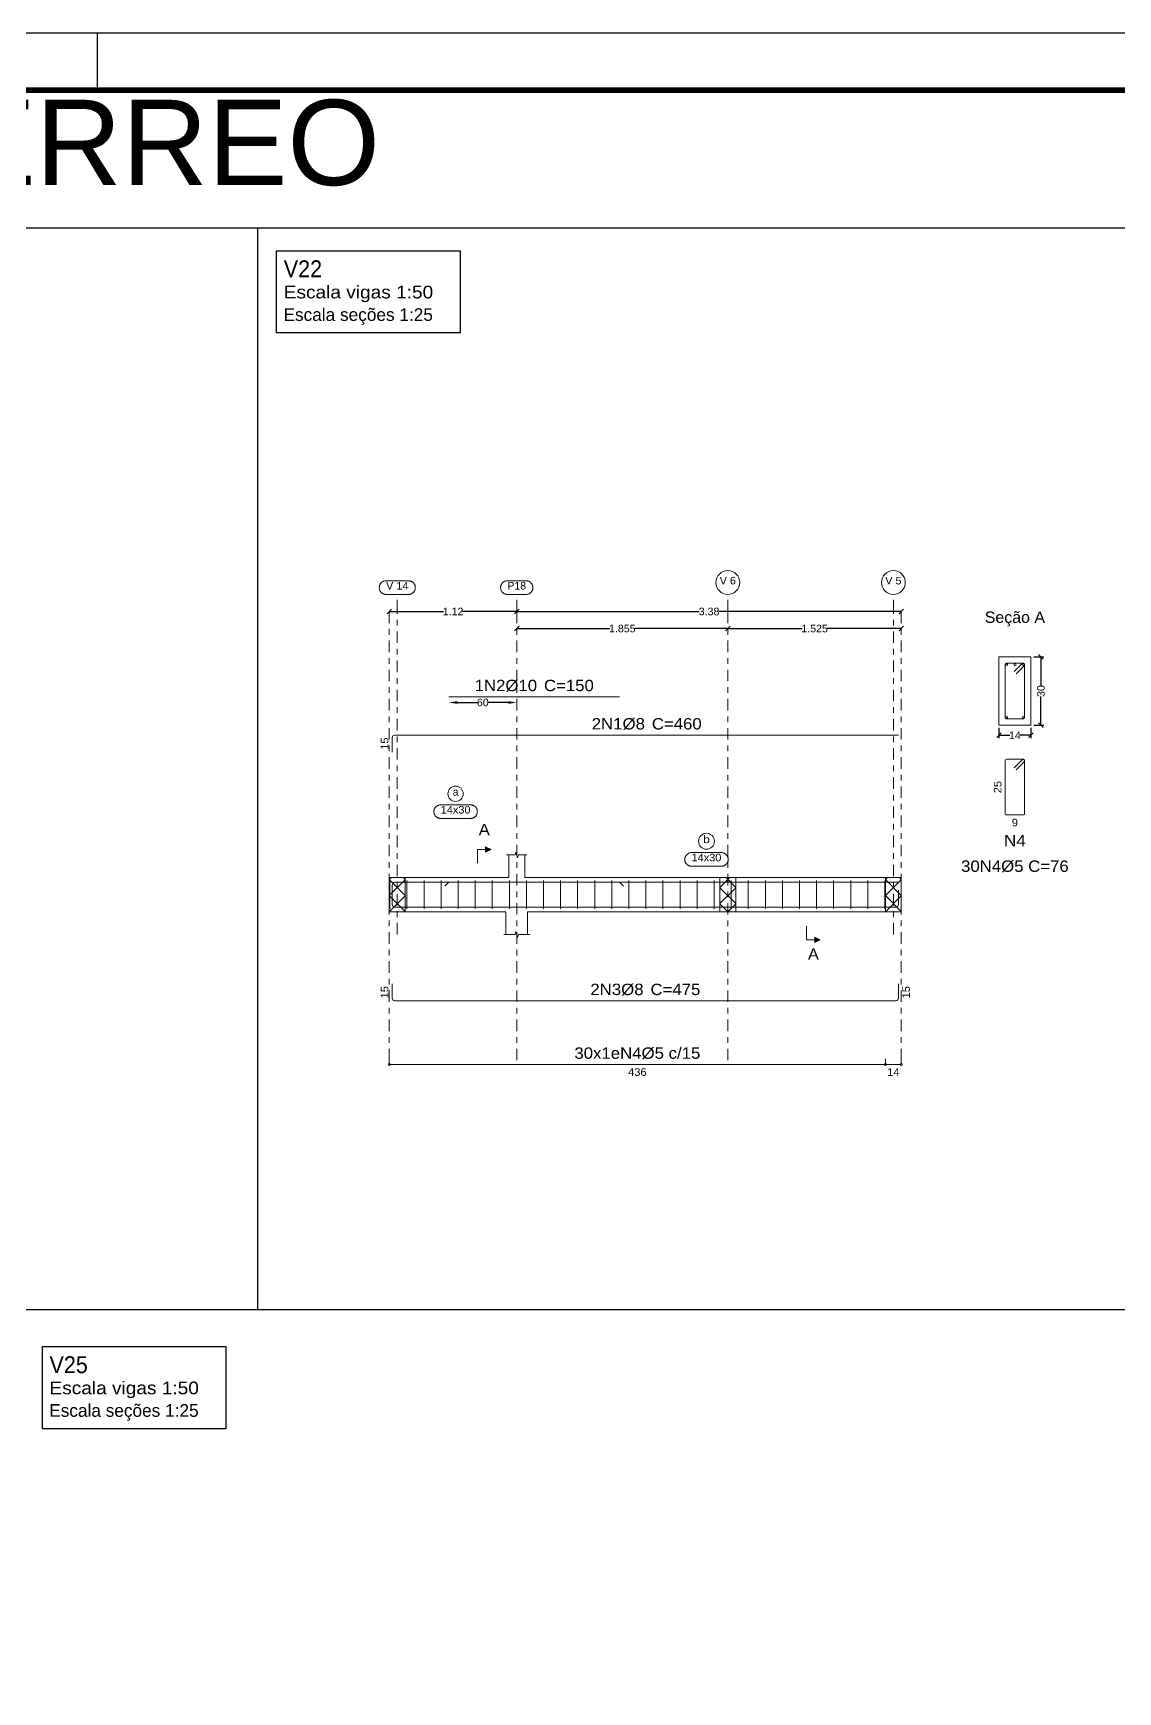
# Model space of a CAD drawing. Header units: centimetres. Extents: x 3194 to 3278, y -951 to -517.
# Drawn here: x 3240.29 to 3259.35, y -608.71 to -579.55 of the extents above; entities that cross this region are included whole.
import ezdxf
from ezdxf.enums import TextEntityAlignment as Align

# ---------------------------------------------------------------- set-up
doc = ezdxf.new("R2010")
doc.units = ezdxf.units.CM
doc.linetypes.add('CYPE_RAYAPUNTO', pattern=[0.4125, 0.2025, -0.105, 0, -0.105])
for name, color, linetype, lineweight in [('ARM_LONGITUDINAL_Ø10', 33, 'Continuous', 9), ('ARM_LONGITUDINAL_Ø8', 32, 'Continuous', 9), ('ARM_TRANSVERSAL_Ø5', 120, 'Continuous', 9), ('ELE_ARM_TRANS_TXT_EST', 7, 'Continuous', 9), ('ELE_CONT_NOS', 7, 'Continuous', 9), ('ELE_CONT_VIG_CONCRETO', 7, 'Continuous', 9), ('ELE_COT_COMPRIMENTO_PROJETADO', 8, 'Continuous', 0), ('ELE_COT_COT_ANCORAGENS', 8, 'Continuous', 0), ('ELE_COT_COT_ARM', 8, 'Continuous', 0), ('ELE_COT_COT_EST', 8, 'Continuous', 0), ('ELE_COT_COT_LIN_APOIOS', 8, 'CYPE_RAYAPUNTO', 0), ('ELE_COT_TEXTOS_ESTRIBOS', 8, 'Continuous', 0), ('ELE_REF_COT_LIN_AUX_COTA', 8, 'CYPE_RAYAPUNTO', 9), ('ELE_REF_LINHAS_MARCAS_PLANTA', 8, 'Continuous', 9), ('ELE_REF_MARCAS_PLANTA', 8, 'Continuous', 9), ('ELE_REF_REF_ESCALA', 3, 'Continuous', 9), ('ELE_REF_REF_NOME', 8, 'Continuous', 9), ('ELE_REF_REF_REFERENCIA', 8, 'Continuous', 9), ('ELE_REF_TEXTO_REF_NOME', 8, 'Continuous', 9), ('ELE_REF_TEXTO_REF_REFERENCIA', 8, 'Continuous', 9), ('POR_ARM_LONG_ARM_TEXTOS', 7, 'Continuous', 9), ('POR_ARM_LONG_TXT_COMP', 7, 'Continuous', 9), ('SEC_CONT_VIG_CONCRETO_CORTE', 7, 'Continuous', 9), ('SEC_COTAS_SEC_DIM_VIGA', 8, 'Continuous', 0), ('SEC_COTAS_TEXTOS_DETALHE_ESTRIBOS', 8, 'Continuous', 0), ('SEC_REF_TXT_NOMES', 2, 'Continuous', 9), ('SEC_REF_TXT_POSICOES_ARM_ESTRIBOS', 7, 'Continuous', 9)]:
    doc.layers.add(name, color=color, linetype=linetype, lineweight=lineweight)
doc.layers.add('ARQ-FOLHA', color=7, linetype='Continuous')
doc.layers.add('COTA CYPE', color=31, linetype='Continuous')
doc.styles.add('CYPETXT', font='arial.ttf', dxfattribs={"height": 0.2})
doc.styles.add('CYPETXT_0.2', font='arial.ttf', dxfattribs={"height": 0.133333})
doc.styles.add('TQS_ARIAL', font='arial.ttf')
doc.dimstyles.new('cype_arrow', dxfattribs={"dimtxt": 0.18, "dimasz": 0.15, "dimexe": 0.05, "dimexo": 0.05, "dimgap": 0, "dimtad": 0, "dimdec": 4, "dimzin": 0, "dimdsep": 46, "dimtxsty": 'CYPETXT_0.2', "dimcen": 0.09, "dimadec": 0, "dimazin": 0, "dimtfac": 1, "dimtdec": 4, "dimtofl": 0, "dimtmove": 2, "dimatfit": 3, "dimfxl": 1, "dimtolj": 1, "dimtzin": 0, "dimarcsym": 0})
doc.dimstyles.new('cype_oblique', dxfattribs={"dimtxt": 0.18, "dimasz": 0.18, "dimexe": 0.05, "dimexo": 0.05, "dimgap": 0, "dimtad": 0, "dimdec": 4, "dimzin": 0, "dimdsep": 46, "dimtxsty": 'CYPETXT_0.2', "dimblk": 'OBLIQUE', "dimtsz": 0.04, "dimcen": 0.09, "dimadec": 0, "dimazin": 0, "dimtfac": 1, "dimtdec": 4, "dimtofl": 0, "dimtmove": 2, "dimatfit": 3, "dimfxl": 1, "dimtolj": 1, "dimtzin": 0, "dimarcsym": 0})

# ---------------------------------------------------------------- blocks, each defined once
blk = doc.blocks.new('*D1195')
at = {"layer": 'Defpoints', "color": 0, "transparency": 16777216}
for p in [(3257.264, -591.716), (3257.824, -591.716), (3257.824, -591.893)]:
    blk.add_point(p, dxfattribs=at)
at = {"layer": 'SEC_COTAS_SEC_DIM_VIGA', "color": 0, "lineweight": -2, "transparency": 16777216}
for p, q in [((3257.224, -591.933), (3257.304, -591.853)), ((3257.264, -591.766), (3257.264, -591.943)), ((3257.264, -591.893), (3257.455, -591.893)), ((3257.824, -591.893), (3257.633, -591.893)), ((3257.784, -591.933), (3257.864, -591.853)), ((3257.824, -591.766), (3257.824, -591.943))]:
    blk.add_line(p, q, dxfattribs=at)
at = {"layer": 'SEC_COTAS_SEC_DIM_VIGA', "color": 0, "transparency": 16777216, "insert": (3257.544, -591.893), "char_height": 0.1333, "attachment_point": 5, "style": 'CYPETXT_0.2'}
blk.add_mtext('\\A1;14', dxfattribs=at)
blk = doc.blocks.new('_OBLIQUE')
at = {"color": 0, "linetype": 'ByBlock'}
blk.add_line((-0.5, -0.5), (0.5, 0.5), dxfattribs=at)
blk = doc.blocks.new('*D1196')
at = {"layer": 'Defpoints', "color": 0, "transparency": 16777216}
for p in [(3257.824, -590.516), (3258.001, -590.516), (3257.824, -591.716)]:
    blk.add_point(p, dxfattribs=at)
at = {"layer": 'SEC_COTAS_SEC_DIM_VIGA', "color": 0, "lineweight": -2, "transparency": 16777216}
for p, q in [((3258.041, -590.556), (3257.961, -590.476)), ((3257.874, -590.516), (3258.051, -590.516)), ((3258.001, -590.516), (3258.001, -591.021)), ((3258.001, -591.716), (3258.001, -591.211)), ((3257.874, -591.716), (3258.051, -591.716)), ((3258.041, -591.756), (3257.961, -591.676))]:
    blk.add_line(p, q, dxfattribs=at)
at = {"layer": 'SEC_COTAS_SEC_DIM_VIGA', "color": 0, "transparency": 16777216, "insert": (3258.001, -591.116), "char_height": 0.1333, "attachment_point": 5, "rotation": 90, "style": 'CYPETXT_0.2'}
blk.add_mtext('\\A1;30', dxfattribs=at)
blk = doc.blocks.new('*D1453')
at = {"layer": 'Defpoints', "color": 0, "transparency": 16777216}
for p in [(3248.788, -590.018), (3248.788, -590.018), (3252.498, -590.018)]:
    blk.add_point(p, dxfattribs=at)
at = {"layer": 'ELE_COT_COMPRIMENTO_PROJETADO', "color": 0, "lineweight": -2, "transparency": 16777216}
for p, q in [((3248.748, -590.058), (3248.828, -589.978)), ((3248.788, -590.018), (3250.423, -590.018)), ((3252.498, -590.018), (3250.862, -590.018)), ((3252.458, -590.058), (3252.538, -589.978))]:
    blk.add_line(p, q, dxfattribs=at)
at = {"layer": 'ELE_COT_COMPRIMENTO_PROJETADO', "color": 0, "transparency": 16777216, "insert": (3250.643, -590.018), "char_height": 0.1333, "attachment_point": 5, "style": 'CYPETXT_0.2'}
blk.add_mtext('\\A1;1.855', dxfattribs=at)
blk = doc.blocks.new('*D1454')
at = {"layer": 'Defpoints', "color": 0, "transparency": 16777216}
for p in [(3252.498, -590.018), (3252.498, -590.018), (3255.548, -590.018)]:
    blk.add_point(p, dxfattribs=at)
at = {"layer": 'ELE_COT_COMPRIMENTO_PROJETADO', "color": 0, "lineweight": -2, "transparency": 16777216}
for p, q in [((3252.458, -590.058), (3252.538, -589.978)), ((3252.498, -590.018), (3253.803, -590.018)), ((3255.548, -590.018), (3254.242, -590.018)), ((3255.508, -590.058), (3255.588, -589.978))]:
    blk.add_line(p, q, dxfattribs=at)
at = {"layer": 'ELE_COT_COMPRIMENTO_PROJETADO', "color": 0, "transparency": 16777216, "insert": (3254.023, -590.018), "char_height": 0.1333, "attachment_point": 5, "style": 'CYPETXT_0.2'}
blk.add_mtext('\\A1;1.525', dxfattribs=at)
blk = doc.blocks.new('*D1455')
at = {"layer": 'Defpoints', "color": 0, "transparency": 16777216}
for p in [(3246.548, -589.718), (3246.548, -589.718), (3248.788, -589.718)]:
    blk.add_point(p, dxfattribs=at)
at = {"layer": 'ELE_COT_COMPRIMENTO_PROJETADO', "color": 0, "lineweight": -2, "transparency": 16777216}
for p, q in [((3246.508, -589.758), (3246.588, -589.678)), ((3246.548, -589.718), (3247.501, -589.718)), ((3248.788, -589.718), (3247.834, -589.718)), ((3248.748, -589.758), (3248.828, -589.678))]:
    blk.add_line(p, q, dxfattribs=at)
at = {"layer": 'ELE_COT_COMPRIMENTO_PROJETADO', "color": 0, "transparency": 16777216, "insert": (3247.668, -589.718), "char_height": 0.1333, "attachment_point": 5, "style": 'CYPETXT_0.2'}
blk.add_mtext('\\A1;1.12', dxfattribs=at)
blk = doc.blocks.new('*D1456')
at = {"layer": 'Defpoints', "color": 0, "transparency": 16777216}
for p in [(3248.788, -589.718), (3248.788, -589.718), (3255.548, -589.718)]:
    blk.add_point(p, dxfattribs=at)
at = {"layer": 'ELE_COT_COMPRIMENTO_PROJETADO', "color": 0, "lineweight": -2, "transparency": 16777216}
for p, q in [((3248.748, -589.758), (3248.828, -589.678)), ((3248.788, -589.718), (3251.994, -589.718)), ((3255.548, -589.718), (3252.341, -589.718)), ((3255.508, -589.758), (3255.588, -589.678))]:
    blk.add_line(p, q, dxfattribs=at)
at = {"layer": 'ELE_COT_COMPRIMENTO_PROJETADO', "color": 0, "transparency": 16777216, "insert": (3252.168, -589.718), "char_height": 0.1333, "attachment_point": 5, "style": 'CYPETXT_0.2'}
blk.add_mtext('\\A1;3.38', dxfattribs=at)
blk = doc.blocks.new('*D1457')
at = {"layer": 'Defpoints', "color": 0, "transparency": 16777216}
for p in [(3247.595, -591.318), (3248.788, -591.318), (3248.788, -591.318)]:
    blk.add_point(p, dxfattribs=at)
at = {"layer": 'ELE_COT_COT_ARM', "color": 0, "lineweight": -2, "transparency": 16777216}
for p, q in [((3247.745, -591.318), (3248.096, -591.318)), ((3248.638, -591.318), (3248.287, -591.318))]:
    blk.add_line(p, q, dxfattribs=at)
at = {"layer": 'ELE_COT_COT_ARM', "color": 0, "transparency": 16777216}
for points in [[(3247.745, -591.293), (3247.745, -591.343), (3247.595, -591.318)], [(3248.638, -591.293), (3248.638, -591.343), (3248.788, -591.318)]]:
    blk.add_solid(points, dxfattribs=at)
at = {"layer": 'ELE_COT_COT_ARM', "color": 0, "transparency": 16777216, "insert": (3248.191, -591.318), "char_height": 0.1333, "attachment_point": 5, "style": 'CYPETXT_0.2'}
blk.add_mtext('\\A1;60', dxfattribs=at)
blk = doc.blocks.new('FOLHA A1')
at = {"layer": 'ARQ-FOLHA'}
for p, q in [((841, 0), (0, 0)), ((471, -10), (471, 0))]:
    blk.add_line(p, q, dxfattribs=at)
at = {"layer": 'ARQ-FOLHA', "const_width": 1}
blk.add_lwpolyline([(25, -10), (25, -584), (831, -584), (831, -10), (25, -10)], dxfattribs=at)

msp = doc.modelspace()

# ---------------------------------------------------------------- hatches: boundary and pattern name
at = {"layer": 'ELE_REF_LINHAS_MARCAS_PLANTA'}
for points in [[(3248.24015, -593.94962), (3248.24015, -593.85362), (3248.33615, -593.90162)], [(3254.02664, -595.44362), (3254.02664, -595.53962), (3254.12264, -595.49162)]]:
    msp.add_hatch(color=256, dxfattribs=at).paths.add_polyline_path(points)

# ---------------------------------------------------------------- linework, layer by layer
for p, q in [((3196.8194, -582.97451), (3259.9194, -582.97451)), ((3244.23103, -582.97451), (3244.23103, -601.99451)), ((3259.9194, -601.99451), (3196.8194, -601.99451))]:
    msp.add_line(p, q)
at = {"layer": 'ARM_LONGITUDINAL_Ø10'}
for p, q in [((3247.59466, -594.47862), (3247.52394, -594.54933)), ((3250.59466, -594.47862), (3250.66537, -594.54933))]:
    msp.add_line(p, q, dxfattribs=at)
for points in [[(3247.59466, -591.21809), (3250.59466, -591.21809)], [(3247.59466, -594.47862), (3250.59466, -594.47862)]]:
    msp.add_lwpolyline(points, dxfattribs=at)
msp.add_circle((3257.54414, -590.65609), 0.02, dxfattribs=at)
at = {"layer": 'ARM_LONGITUDINAL_Ø8'}
for points in [[(3255.49764, -591.89192), (3246.64564, -591.89192), (3246.62728, -591.89557), (3246.6117, -591.90598), (3246.6013, -591.92155), (3246.59764, -591.93992), (3246.59764, -592.19192)], [(3255.49764, -594.47862), (3246.64564, -594.47862), (3246.62728, -594.48228), (3246.6117, -594.49268), (3246.6013, -594.50825), (3246.59764, -594.52662), (3246.59764, -594.77862)], [(3255.49764, -594.61462), (3255.49764, -594.86662), (3255.49399, -594.88499), (3255.48359, -594.90056), (3255.46801, -594.91097), (3255.44964, -594.91462), (3246.64564, -594.91462), (3246.62728, -594.91097), (3246.6117, -594.90056), (3246.6013, -594.88499), (3246.59764, -594.86662), (3246.59764, -594.61462)], [(3255.49764, -596.26162), (3255.49764, -596.51362), (3255.49399, -596.53199), (3255.48359, -596.54756), (3255.46801, -596.55797), (3255.44964, -596.56162), (3246.64564, -596.56162), (3246.62728, -596.55797), (3246.6117, -596.54756), (3246.6013, -596.53199), (3246.59764, -596.51362), (3246.59764, -596.26162)]]:
    msp.add_lwpolyline(points, dxfattribs=at)
for centre in [(3257.40014, -590.65209), (3257.68814, -590.65209), (3257.40014, -591.58009), (3257.68814, -591.58009)]:
    msp.add_circle(centre, 0.016, dxfattribs=at)
at = {"layer": 'ARM_TRANSVERSAL_Ø5'}
for p, q in [((3246.55764, -594.44662), (3246.55764, -594.94662)), ((3246.85764, -594.44662), (3246.85764, -594.94662)), ((3247.15764, -594.44662), (3247.15764, -594.94662)), ((3247.45764, -594.44662), (3247.45764, -594.94662)), ((3247.75764, -594.44662), (3247.75764, -594.94662)), ((3248.05764, -594.44662), (3248.05764, -594.94662)), ((3248.35764, -594.44662), (3248.35764, -594.94662)), ((3248.65764, -594.44662), (3248.65764, -594.94662)), ((3248.95764, -594.44662), (3248.95764, -594.94662)), ((3249.25764, -594.44662), (3249.25764, -594.94662)), ((3249.55764, -594.44662), (3249.55764, -594.94662)), ((3249.85764, -594.44662), (3249.85764, -594.94662)), ((3250.15764, -594.44662), (3250.15764, -594.94662)), ((3250.45764, -594.44662), (3250.45764, -594.94662)), ((3250.75764, -594.44662), (3250.75764, -594.94662)), ((3251.05764, -594.44662), (3251.05764, -594.94662)), ((3251.35764, -594.44662), (3251.35764, -594.94662)), ((3251.65764, -594.44662), (3251.65764, -594.94662)), ((3251.95764, -594.44662), (3251.95764, -594.94662)), ((3252.25764, -594.44662), (3252.25764, -594.94662)), ((3252.55764, -594.44662), (3252.55764, -594.94662)), ((3252.85764, -594.44662), (3252.85764, -594.94662)), ((3253.15764, -594.44662), (3253.15764, -594.94662)), ((3253.45764, -594.44662), (3253.45764, -594.94662)), ((3253.75764, -594.44662), (3253.75764, -594.94662)), ((3254.05764, -594.44662), (3254.05764, -594.94662)), ((3254.35764, -594.44662), (3254.35764, -594.94662)), ((3254.65764, -594.44662), (3254.65764, -594.94662)), ((3254.95764, -594.44662), (3254.95764, -594.94662)), ((3255.25764, -594.44662), (3255.25764, -594.94662))]:
    msp.add_line(p, q, dxfattribs=at)
for points in [[(3257.56511, -590.8119), (3257.70653, -590.67048), (3257.70976, -590.66654), (3257.71217, -590.66204), (3257.71365, -590.65716), (3257.71414, -590.65209), (3257.71365, -590.64702), (3257.71217, -590.64214), (3257.70976, -590.63765), (3257.70653, -590.63371), (3257.70259, -590.63047), (3257.69809, -590.62807), (3257.69322, -590.62659), (3257.68814, -590.62609), (3257.40014, -590.62609), (3257.3902, -590.62807), (3257.38176, -590.63371), (3257.37612, -590.64214), (3257.37414, -590.65209), (3257.37414, -591.58009), (3257.37612, -591.59004), (3257.38176, -591.59848), (3257.3902, -591.60411), (3257.40014, -591.60609), (3257.68814, -591.60609), (3257.69809, -591.60411), (3257.70653, -591.59848), (3257.71217, -591.59004), (3257.71414, -591.58009), (3257.71414, -590.65209), (3257.71365, -590.64702), (3257.71217, -590.64214), (3257.70976, -590.63765), (3257.70653, -590.63371), (3257.70259, -590.63047), (3257.69809, -590.62807), (3257.69322, -590.62659), (3257.68814, -590.62609), (3257.68307, -590.62659), (3257.6782, -590.62807), (3257.6737, -590.63047), (3257.66976, -590.63371), (3257.52834, -590.77513)], [(3257.56511, -592.50123), (3257.70653, -592.35981), (3257.70976, -592.35587), (3257.71217, -592.35138), (3257.71365, -592.3465), (3257.71414, -592.34143), (3257.71365, -592.33635), (3257.71217, -592.33148), (3257.70976, -592.32698), (3257.70653, -592.32304), (3257.70259, -592.31981), (3257.69809, -592.31741), (3257.69322, -592.31593), (3257.68814, -592.31543), (3257.40014, -592.31543), (3257.3902, -592.31741), (3257.38176, -592.32304), (3257.37612, -592.33148), (3257.37414, -592.34143), (3257.37414, -593.26943), (3257.37612, -593.27938), (3257.38176, -593.28781), (3257.3902, -593.29345), (3257.40014, -593.29543), (3257.68814, -593.29543), (3257.69809, -593.29345), (3257.70653, -593.28781), (3257.71217, -593.27938), (3257.71414, -593.26943), (3257.71414, -592.34143), (3257.71365, -592.33635), (3257.71217, -592.33148), (3257.70976, -592.32698), (3257.70653, -592.32304), (3257.70259, -592.31981), (3257.69809, -592.31741), (3257.69322, -592.31593), (3257.68814, -592.31543), (3257.68307, -592.31593), (3257.6782, -592.31741), (3257.6737, -592.31981), (3257.66976, -592.32304), (3257.52834, -592.46446)]]:
    msp.add_lwpolyline(points, dxfattribs=at)
at = {"layer": 'COTA CYPE'}
for points in [[(3244.56682, -583.37511), (3247.79322, -583.37511), (3247.79322, -584.81858), (3244.56682, -584.81858)], [(3240.44842, -602.64132), (3243.67482, -602.64132), (3243.67482, -604.08479), (3240.44842, -604.08479)]]:
    msp.add_lwpolyline(points, close=True, dxfattribs=at)
at = {"layer": 'ELE_CONT_NOS'}
for p, q in [((3248.64764, -594.39662), (3248.64764, -593.99662)), ((3248.92764, -594.39662), (3248.92764, -593.99662)), ((3246.54764, -594.39662), (3246.54764, -594.99662)), ((3248.59764, -594.39662), (3248.64764, -594.39662)), ((3248.97764, -594.39662), (3248.92764, -594.39662)), ((3255.54764, -594.39662), (3255.54764, -594.99662)), ((3248.59764, -594.99662), (3248.59764, -595.39662)), ((3248.97764, -594.99662), (3248.97764, -595.39662))]:
    msp.add_line(p, q, dxfattribs=at)
at = {"layer": 'ELE_CONT_NOS', "lineweight": 0}
for p, q in [((3246.54764, -594.43094), (3246.58196, -594.39662)), ((3246.82764, -594.71094), (3246.54764, -594.43094)), ((3246.54764, -594.71378), (3246.82764, -594.43378)), ((3246.82764, -594.4281), (3246.79617, -594.39662)), ((3252.35764, -594.57094), (3252.53196, -594.39662)), ((3252.35764, -594.85378), (3252.63764, -594.57378)), ((3252.63764, -594.85378), (3252.35764, -594.57378)), ((3252.63764, -594.57094), (3252.46333, -594.39662)), ((3255.26764, -594.43094), (3255.30196, -594.39662)), ((3255.54764, -594.71094), (3255.26764, -594.43094)), ((3255.26764, -594.71378), (3255.54764, -594.43378)), ((3255.54764, -594.4281), (3255.51617, -594.39662)), ((3246.82764, -594.99378), (3246.54764, -594.71378)), ((3246.54764, -594.99662), (3246.82764, -594.71662)), ((3252.49764, -594.99662), (3252.35764, -594.85662)), ((3252.49764, -594.99662), (3252.63764, -594.85662)), ((3255.54764, -594.99378), (3255.26764, -594.71378)), ((3255.26764, -594.99662), (3255.54764, -594.71662))]:
    msp.add_line(p, q, dxfattribs=at)
at = {"layer": 'ELE_CONT_NOS'}
for points in [[(3248.60764, -593.99662), (3248.75764, -593.99662), (3248.77264, -593.94662), (3248.80264, -594.04662), (3248.81764, -593.99662), (3248.96764, -593.99662)], [(3246.54764, -594.39662), (3246.82764, -594.39662)], [(3255.26764, -594.39662), (3255.54764, -594.39662)], [(3246.54764, -594.99662), (3246.82764, -594.99662)], [(3255.26764, -594.99662), (3255.54764, -594.99662)], [(3248.55764, -595.39662), (3248.75764, -595.39662), (3248.77264, -595.34662), (3248.80264, -595.44662), (3248.81764, -595.39662), (3249.01764, -595.39662)]]:
    msp.add_lwpolyline(points, dxfattribs=at)
at = {"layer": 'ELE_CONT_NOS', "lineweight": 0}
for points in [[(3246.54764, -594.39662), (3246.54764, -594.99662), (3246.82764, -594.99662), (3246.82764, -594.39662), (3246.54764, -594.39662)], [(3252.35764, -594.39662), (3252.35764, -594.99662), (3252.63764, -594.99662), (3252.63764, -594.39662), (3252.35764, -594.39662)], [(3255.26764, -594.39662), (3255.26764, -594.99662), (3255.54764, -594.99662), (3255.54764, -594.39662), (3255.26764, -594.39662)]]:
    msp.add_lwpolyline(points, close=True, dxfattribs=at)
at = {"layer": 'ELE_CONT_VIG_CONCRETO'}
for p, q in [((3246.82764, -594.39662), (3248.59764, -594.39662)), ((3248.97764, -594.39662), (3252.49764, -594.39662)), ((3252.49764, -594.39662), (3255.26764, -594.39662)), ((3246.82764, -594.99662), (3248.59764, -594.99662)), ((3248.97764, -594.99662), (3252.49764, -594.99662)), ((3252.49764, -594.99662), (3255.26764, -594.99662))]:
    msp.add_line(p, q, dxfattribs=at)
at = {"layer": 'ELE_COT_COT_EST'}
for p, q in [((3246.54764, -597.68162), (3246.54764, -597.58162)), ((3255.26764, -597.68162), (3255.26764, -597.58162))]:
    msp.add_line(p, q, dxfattribs=at)
for points in [[(3246.54764, -597.68162), (3255.26764, -597.68162), (3255.26764, -597.58162)], [(3255.26764, -597.68162), (3255.54764, -597.68162), (3255.54764, -597.58162)]]:
    msp.add_lwpolyline(points, dxfattribs=at)
for centre in [(3246.54764, -597.68162), (3255.26764, -597.68162), (3255.26764, -597.68162), (3255.54764, -597.68162)]:
    msp.add_circle(centre, 0.02, dxfattribs=at)
at = {"layer": 'ELE_COT_COT_LIN_APOIOS'}
for p, q in [((3246.54764, -589.71809), (3246.54764, -597.68162)), ((3248.78764, -589.71809), (3248.78764, -597.68162)), ((3248.78764, -589.71809), (3248.78764, -597.68162)), ((3252.49764, -589.71809), (3252.49764, -597.68162)), ((3255.54764, -589.71809), (3255.54764, -597.68162)), ((3255.54764, -589.71809), (3255.54764, -597.68162))]:
    msp.add_line(p, q, dxfattribs=at)
at = {"layer": 'ELE_REF_COT_LIN_AUX_COTA'}
for p, q in [((3246.68764, -589.71809), (3246.68764, -589.41809)), ((3248.78764, -589.71809), (3248.78764, -589.41809)), ((3252.49764, -589.71809), (3252.49764, -589.41809)), ((3255.40764, -589.71809), (3255.40764, -589.41809)), ((3246.68764, -595.39662), (3246.68764, -589.71809)), ((3255.40764, -595.39662), (3255.40764, -589.71809))]:
    msp.add_line(p, q, dxfattribs=at)
at = {"layer": 'ELE_REF_LINHAS_MARCAS_PLANTA'}
for p, q in [((3248.09615, -593.90162), (3248.09615, -594.14162)), ((3248.09615, -593.90162), (3248.24015, -593.90162)), ((3253.88264, -595.49162), (3253.88264, -595.25162)), ((3253.88264, -595.49162), (3254.02664, -595.49162))]:
    msp.add_line(p, q, dxfattribs=at)
for points in [[(3248.24015, -593.94962), (3248.24015, -593.85362), (3248.33615, -593.90162)], [(3254.02664, -595.44362), (3254.02664, -595.53962), (3254.12264, -595.49162)]]:
    msp.add_lwpolyline(points, close=True, dxfattribs=at)
at = {"layer": 'ELE_REF_REF_NOME'}
for points in [[(3247.97464, -593.11662), (3247.98266, -593.11689), (3247.99064, -593.11769), (3247.99855, -593.11903), (3248.00635, -593.12089), (3248.01401, -593.12326), (3248.02149, -593.12615), (3248.02877, -593.12952), (3248.0358, -593.13338), (3248.04256, -593.13769), (3248.04901, -593.14245), (3248.05514, -593.14763), (3248.0609, -593.1532), (3248.06628, -593.15915), (3248.07125, -593.16544), (3248.07579, -593.17205), (3248.07988, -593.17895), (3248.0835, -593.18611), (3248.08663, -593.19349), (3248.08926, -593.20107), (3248.09138, -593.2088), (3248.09297, -593.21666), (3248.09404, -593.22461), (3248.09458, -593.23261), (3248.09458, -593.24063), (3248.09404, -593.24863), (3248.09297, -593.25658), (3248.09138, -593.26444), (3248.08926, -593.27218), (3248.08663, -593.27975), (3248.0835, -593.28714), (3248.07988, -593.29429), (3248.07579, -593.30119), (3248.07125, -593.3078), (3248.06628, -593.3141), (3248.0609, -593.32005), (3248.05514, -593.32562), (3248.04901, -593.3308), (3248.04256, -593.33556), (3248.0358, -593.33987), (3248.02877, -593.34373), (3248.02149, -593.3471), (3248.01401, -593.34998), (3248.00635, -593.35236), (3247.99855, -593.35422), (3247.99064, -593.35555), (3247.98266, -593.35636), (3247.97464, -593.35662), (3247.45064, -593.35662), (3247.44263, -593.35636), (3247.43465, -593.35555), (3247.42674, -593.35422), (3247.41894, -593.35236), (3247.41128, -593.34998), (3247.4038, -593.3471), (3247.39652, -593.34373), (3247.38949, -593.33987), (3247.38273, -593.33556), (3247.37627, -593.3308), (3247.37015, -593.32562), (3247.36439, -593.32005), (3247.35901, -593.3141), (3247.35404, -593.3078), (3247.3495, -593.30119), (3247.34541, -593.29429), (3247.34179, -593.28714), (3247.33866, -593.27975), (3247.33603, -593.27218), (3247.33391, -593.26444), (3247.33232, -593.25658), (3247.33125, -593.24863), (3247.33071, -593.24063), (3247.33071, -593.23261), (3247.33125, -593.22461), (3247.33232, -593.21666), (3247.33391, -593.2088), (3247.33603, -593.20107), (3247.33866, -593.19349), (3247.34179, -593.18611), (3247.34541, -593.17895), (3247.3495, -593.17205), (3247.35404, -593.16544), (3247.35901, -593.15915), (3247.36439, -593.1532), (3247.37015, -593.14763), (3247.37627, -593.14245), (3247.38273, -593.13769), (3247.38949, -593.13338), (3247.39652, -593.12952), (3247.4038, -593.12615), (3247.41128, -593.12326), (3247.41894, -593.12089), (3247.42674, -593.11903), (3247.43465, -593.11769), (3247.44263, -593.11689), (3247.45064, -593.11662), (3247.97464, -593.11662)], [(3252.38464, -593.95662), (3252.39266, -593.95689), (3252.40064, -593.95769), (3252.40855, -593.95903), (3252.41635, -593.96089), (3252.42401, -593.96326), (3252.43149, -593.96615), (3252.43877, -593.96952), (3252.4458, -593.97338), (3252.45256, -593.97769), (3252.45901, -593.98245), (3252.46514, -593.98763), (3252.4709, -593.9932), (3252.47628, -593.99915), (3252.48125, -594.00544), (3252.48579, -594.01205), (3252.48988, -594.01895), (3252.4935, -594.02611), (3252.49663, -594.03349), (3252.49926, -594.04107), (3252.50138, -594.0488), (3252.50297, -594.05666), (3252.50404, -594.06461), (3252.50458, -594.07261), (3252.50458, -594.08063), (3252.50404, -594.08863), (3252.50297, -594.09658), (3252.50138, -594.10444), (3252.49926, -594.11218), (3252.49663, -594.11975), (3252.4935, -594.12714), (3252.48988, -594.13429), (3252.48579, -594.14119), (3252.48125, -594.1478), (3252.47628, -594.1541), (3252.4709, -594.16005), (3252.46514, -594.16562), (3252.45901, -594.1708), (3252.45256, -594.17556), (3252.4458, -594.17987), (3252.43877, -594.18373), (3252.43149, -594.1871), (3252.42401, -594.18998), (3252.41635, -594.19236), (3252.40855, -594.19422), (3252.40064, -594.19555), (3252.39266, -594.19636), (3252.38464, -594.19662), (3251.86064, -594.19662), (3251.85263, -594.19636), (3251.84465, -594.19555), (3251.83674, -594.19422), (3251.82894, -594.19236), (3251.82128, -594.18998), (3251.8138, -594.1871), (3251.80652, -594.18373), (3251.79949, -594.17987), (3251.79273, -594.17556), (3251.78627, -594.1708), (3251.78015, -594.16562), (3251.77439, -594.16005), (3251.76901, -594.1541), (3251.76404, -594.1478), (3251.7595, -594.14119), (3251.75541, -594.13429), (3251.75179, -594.12714), (3251.74866, -594.11975), (3251.74603, -594.11218), (3251.74391, -594.10444), (3251.74232, -594.09658), (3251.74125, -594.08863), (3251.74071, -594.08063), (3251.74071, -594.07261), (3251.74125, -594.06461), (3251.74232, -594.05666), (3251.74391, -594.0488), (3251.74603, -594.04107), (3251.74866, -594.03349), (3251.75179, -594.02611), (3251.75541, -594.01895), (3251.7595, -594.01205), (3251.76404, -594.00544), (3251.76901, -593.99915), (3251.77439, -593.9932), (3251.78015, -593.98763), (3251.78627, -593.98245), (3251.79273, -593.97769), (3251.79949, -593.97338), (3251.80652, -593.96952), (3251.8138, -593.96615), (3251.82128, -593.96326), (3251.82894, -593.96089), (3251.83674, -593.95903), (3251.84465, -593.95769), (3251.85263, -593.95689), (3251.86064, -593.95662), (3252.38464, -593.95662)]]:
    msp.add_lwpolyline(points, close=True, dxfattribs=at)
for centre, radius in [((3247.71264, -592.92192), 0.13471), ((3252.12264, -593.75729), 0.13933)]:
    msp.add_circle(centre, radius, dxfattribs=at)
at = {"layer": 'ELE_REF_REF_REFERENCIA'}
for points in [[(3246.88464, -589.17809), (3246.89266, -589.17836), (3246.90064, -589.17916), (3246.90855, -589.1805), (3246.91635, -589.18236), (3246.92401, -589.18473), (3246.93149, -589.18761), (3246.93877, -589.19099), (3246.9458, -589.19484), (3246.95256, -589.19916), (3246.95901, -589.20392), (3246.96514, -589.20909), (3246.9709, -589.21467), (3246.97628, -589.22062), (3246.98125, -589.22691), (3246.98579, -589.23352), (3246.98988, -589.24042), (3246.9935, -589.24758), (3246.99663, -589.25496), (3246.99926, -589.26254), (3247.00138, -589.27027), (3247.00297, -589.27813), (3247.00404, -589.28608), (3247.00458, -589.29408), (3247.00458, -589.3021), (3247.00404, -589.3101), (3247.00297, -589.31805), (3247.00138, -589.32591), (3246.99926, -589.33365), (3246.99663, -589.34122), (3246.9935, -589.3486), (3246.98988, -589.35576), (3246.98579, -589.36266), (3246.98125, -589.36927), (3246.97628, -589.37557), (3246.9709, -589.38152), (3246.96514, -589.38709), (3246.95901, -589.39227), (3246.95256, -589.39703), (3246.9458, -589.40134), (3246.93877, -589.40519), (3246.93149, -589.40857), (3246.92401, -589.41145), (3246.91635, -589.41383), (3246.90855, -589.41569), (3246.90064, -589.41702), (3246.89266, -589.41782), (3246.88464, -589.41809), (3246.49064, -589.41809), (3246.48263, -589.41782), (3246.47465, -589.41702), (3246.46674, -589.41569), (3246.45894, -589.41383), (3246.45128, -589.41145), (3246.4438, -589.40857), (3246.43652, -589.40519), (3246.42949, -589.40134), (3246.42273, -589.39703), (3246.41627, -589.39227), (3246.41015, -589.38709), (3246.40439, -589.38152), (3246.39901, -589.37557), (3246.39404, -589.36927), (3246.3895, -589.36266), (3246.38541, -589.35576), (3246.38179, -589.3486), (3246.37866, -589.34122), (3246.37603, -589.33365), (3246.37391, -589.32591), (3246.37232, -589.31805), (3246.37125, -589.3101), (3246.37071, -589.3021), (3246.37071, -589.29408), (3246.37125, -589.28608), (3246.37232, -589.27813), (3246.37391, -589.27027), (3246.37603, -589.26254), (3246.37866, -589.25496), (3246.38179, -589.24758), (3246.38541, -589.24042), (3246.3895, -589.23352), (3246.39404, -589.22691), (3246.39901, -589.22062), (3246.40439, -589.21467), (3246.41015, -589.20909), (3246.41627, -589.20392), (3246.42273, -589.19916), (3246.42949, -589.19484), (3246.43652, -589.19099), (3246.4438, -589.18761), (3246.45128, -589.18473), (3246.45894, -589.18236), (3246.46674, -589.1805), (3246.47465, -589.17916), (3246.48263, -589.17836), (3246.49064, -589.17809), (3246.88464, -589.17809)], [(3248.95164, -589.17809), (3248.95966, -589.17836), (3248.96764, -589.17916), (3248.97555, -589.1805), (3248.98335, -589.18236), (3248.99101, -589.18473), (3248.99849, -589.18761), (3249.00577, -589.19099), (3249.0128, -589.19484), (3249.01956, -589.19916), (3249.02601, -589.20392), (3249.03214, -589.20909), (3249.0379, -589.21467), (3249.04328, -589.22062), (3249.04825, -589.22691), (3249.05279, -589.23352), (3249.05688, -589.24042), (3249.0605, -589.24758), (3249.06363, -589.25496), (3249.06626, -589.26254), (3249.06838, -589.27027), (3249.06997, -589.27813), (3249.07104, -589.28608), (3249.07158, -589.29408), (3249.07158, -589.3021), (3249.07104, -589.3101), (3249.06997, -589.31805), (3249.06838, -589.32591), (3249.06626, -589.33365), (3249.06363, -589.34122), (3249.0605, -589.3486), (3249.05688, -589.35576), (3249.05279, -589.36266), (3249.04825, -589.36927), (3249.04328, -589.37557), (3249.0379, -589.38152), (3249.03214, -589.38709), (3249.02601, -589.39227), (3249.01956, -589.39703), (3249.0128, -589.40134), (3249.00577, -589.40519), (3248.99849, -589.40857), (3248.99101, -589.41145), (3248.98335, -589.41383), (3248.97555, -589.41569), (3248.96764, -589.41702), (3248.95966, -589.41782), (3248.95164, -589.41809), (3248.62364, -589.41809), (3248.61563, -589.41782), (3248.60765, -589.41702), (3248.59974, -589.41569), (3248.59194, -589.41383), (3248.58428, -589.41145), (3248.5768, -589.40857), (3248.56952, -589.40519), (3248.56249, -589.40134), (3248.55573, -589.39703), (3248.54927, -589.39227), (3248.54315, -589.38709), (3248.53739, -589.38152), (3248.53201, -589.37557), (3248.52704, -589.36927), (3248.5225, -589.36266), (3248.51841, -589.35576), (3248.51479, -589.3486), (3248.51166, -589.34122), (3248.50903, -589.33365), (3248.50691, -589.32591), (3248.50532, -589.31805), (3248.50425, -589.3101), (3248.50371, -589.3021), (3248.50371, -589.29408), (3248.50425, -589.28608), (3248.50532, -589.27813), (3248.50691, -589.27027), (3248.50903, -589.26254), (3248.51166, -589.25496), (3248.51479, -589.24758), (3248.51841, -589.24042), (3248.5225, -589.23352), (3248.52704, -589.22691), (3248.53201, -589.22062), (3248.53739, -589.21467), (3248.54315, -589.20909), (3248.54927, -589.20392), (3248.55573, -589.19916), (3248.56249, -589.19484), (3248.56952, -589.19099), (3248.5768, -589.18761), (3248.58428, -589.18473), (3248.59194, -589.18236), (3248.59974, -589.1805), (3248.60765, -589.17916), (3248.61563, -589.17836), (3248.62364, -589.17809), (3248.95164, -589.17809)]]:
    msp.add_lwpolyline(points, close=True, dxfattribs=at)
for centre in [(3252.49764, -589.2087), (3255.40764, -589.2087)]:
    msp.add_circle(centre, 0.2094, dxfattribs=at)
at = {"layer": 'SEC_CONT_VIG_CONCRETO_CORTE'}
msp.add_lwpolyline([(3257.82414, -590.51609), (3257.26414, -590.51609), (3257.26414, -591.71609), (3257.82414, -591.71609), (3257.82414, -590.51609)], close=True, dxfattribs=at)

# ---------------------------------------------------------------- block references
at = {"layer": 'ARQ-FOLHA', "xscale": 0.1, "yscale": 0.1, "zscale": 0.1}
msp.add_blockref('FOLHA A1', (3194.3194, -579.55058), dxfattribs=at)

# ---------------------------------------------------------------- texts
at = {"insert": (3212.85571, -580.72149), "char_height": 1.5, "attachment_point": 1, "style": 'TQS_ARIAL'}
msp.add_mtext_dynamic_manual_height_columns('DETALHAMENTO VIGAS TÉRREO', width=72.2611045, gutter_width=12.5, heights=[0], dxfattribs=at)
at = {"layer": 'COTA CYPE', "style": 'CYPETXT', "width": 0.911221}
for s, p, p2 in [('V22', (3244.69222, -583.84188), (3245.36583, -583.84188)), ('V25', (3240.57383, -603.10809), (3241.24744, -603.10809))]:
    msp.add_text(s, height=0.297399, dxfattribs=at).set_placement(p, p2, align=Align.FIT)
at = {"layer": 'ELE_ARM_TRANS_TXT_EST', "style": 'CYPETXT', "width": 1.055863}
msp.add_text('30x1eN4%%c5 c/15', height=0.2, dxfattribs=at).set_placement((3249.80064, -597.58162), (3252.01464, -597.58162), align=Align.FIT)
at = {"layer": 'ELE_COT_COT_ANCORAGENS', "style": 'CYPETXT', "width": 1.042546}
for p, p2 in [((3246.53098, -592.14992), (3246.53098, -591.93392)), ((3246.53098, -596.51962), (3246.53098, -596.30362)), ((3255.69764, -596.51962), (3255.69764, -596.30362))]:
    msp.add_text('15', height=0.133333, rotation=90, dxfattribs=at).set_placement(p, p2, align=Align.FIT)
at = {"layer": 'ELE_COT_TEXTOS_ESTRIBOS', "style": 'CYPETXT', "width": 1.042546}
for s, p, p2 in [('436', (3250.74564, -597.88162), (3251.06964, -597.88162)), ('14', (3255.29964, -597.88162), (3255.51564, -597.88162))]:
    msp.add_text(s, height=0.133333, dxfattribs=at).set_placement(p, p2, align=Align.FIT)
at = {"layer": 'ELE_REF_MARCAS_PLANTA', "style": 'CYPETXT', "width": 1.044083}
for p, p2 in [((3248.11865, -593.65162), (3248.31365, -593.65162)), ((3253.90514, -595.84162), (3254.10014, -595.84162))]:
    msp.add_text('A', height=0.2, dxfattribs=at).set_placement(p, p2, align=Align.FIT)
at = {"layer": 'ELE_REF_REF_ESCALA', "style": 'CYPETXT'}
for s, width, p, p2 in [('Escala vigas 1:50', 1.075389, (3244.69222, -584.21363), (3247.31863, -584.21363)), ('Escala seções 1:25', 0.971968, (3244.68735, -584.60974), (3247.31376, -584.60974)), ('Escala vigas 1:50', 1.075389, (3240.57383, -603.47984), (3243.20024, -603.47984)), ('Escala seções 1:25', 0.971968, (3240.56896, -603.87595), (3243.19536, -603.87595))]:
    msp.add_text(s, height=0.2230494, dxfattribs=dict(at, width=width)).set_placement(p, p2, align=Align.FIT)
at = {"layer": 'ELE_REF_TEXTO_REF_NOME', "style": 'CYPETXT'}
for s, height, width, p, p2 in [('a', 0.13333, 0.984627, (3247.66164, -592.95525), (3247.76364, -592.95525)), ('14x30', 0.133333, 1.032505, (3247.45064, -593.26996), (3247.97464, -593.26996)), ('b', 0.13333, 1.139078, (3252.06364, -593.79063), (3252.18164, -593.79063)), ('14x30', 0.133333, 1.032505, (3251.86064, -594.10996), (3252.38464, -594.10996))]:
    msp.add_text(s, height=height, dxfattribs=dict(at, width=width)).set_placement(p, p2, align=Align.FIT)
at = {"layer": 'ELE_REF_TEXTO_REF_REFERENCIA', "style": 'CYPETXT'}
for s, width, p, p2 in [('V 14', 1.028253, (3246.49064, -589.33143), (3246.88464, -589.33143)), ('P18', 0.989671, (3248.62364, -589.33143), (3248.95164, -589.33143)), ('V 6', 1.022957, (3252.35464, -589.24203), (3252.64064, -589.24203)), ('V 5', 1.022957, (3255.26464, -589.24203), (3255.55064, -589.24203))]:
    msp.add_text(s, height=0.133333, dxfattribs=dict(at, width=width)).set_placement(p, p2, align=Align.FIT)
at = {"layer": 'POR_ARM_LONG_ARM_TEXTOS', "style": 'CYPETXT'}
for s, width, p, p2 in [('1N2%%c10', 1.055105, (3248.04716, -591.11809), (3249.14516, -591.11809)), ('2N1%%c8', 1.057309, (3250.10514, -591.79192), (3251.04114, -591.79192)), ('2N3%%c8', 1.057309, (3250.08114, -596.46162), (3251.01714, -596.46162))]:
    msp.add_text(s, height=0.2, dxfattribs=dict(at, width=width)).set_placement(p, p2, align=Align.FIT)
at = {"layer": 'POR_ARM_LONG_TXT_COMP', "style": 'CYPETXT', "width": 1.053117}
for s, p, p2 in [(' C=150', (3249.18516, -591.11809), (3250.14216, -591.11809)), (' C=460', (3251.08114, -591.79192), (3252.03814, -591.79192)), (' C=475', (3251.05714, -596.46162), (3252.01414, -596.46162))]:
    msp.add_text(s, height=0.2, dxfattribs=at).set_placement(p, p2, align=Align.FIT)
at = {"layer": 'SEC_COTAS_TEXTOS_DETALHE_ESTRIBOS', "style": 'CYPETXT', "width": 1.042546}
msp.add_text('25', height=0.133333, rotation=90, dxfattribs=at).set_placement((3257.30748, -592.91343), (3257.30748, -592.69743), align=Align.FIT)
msp.add_text('9', height=0.13333, dxfattribs=at).set_placement((3257.49014, -593.49543), (3257.59814, -593.49543), align=Align.FIT)
at = {"layer": 'SEC_REF_TXT_NOMES', "style": 'CYPETXT', "width": 1.002256}
msp.add_text('Seção A', height=0.2, dxfattribs=at).set_placement((3257.01464, -589.91809), (3258.07364, -589.91809), align=Align.FIT)
at = {"layer": 'SEC_REF_TXT_POSICOES_ARM_ESTRIBOS', "style": 'CYPETXT'}
for s, width, p, p2 in [('N4', 1.083541, (3257.35064, -593.84543), (3257.73764, -593.84543)), ('30N4%%c5 C=76', 1.055186, (3256.59764, -594.29543), (3258.49064, -594.29543))]:
    msp.add_text(s, height=0.2, dxfattribs=dict(at, width=width)).set_placement(p, p2, align=Align.FIT)

# ---------------------------------------------------------------- dimensions: what is measured, and where the dimension line sits
at = {"layer": 'ELE_COT_COMPRIMENTO_PROJETADO'}
for p1, p2, text, picture, middle in [((3248.78764, -589.71809), (3246.54764, -589.71809), '1.12', '*D1455', (3247.66764, -589.71809)), ((3255.54764, -589.71809), (3248.78764, -589.71809), '3.38', '*D1456', (3252.16764, -589.71809)), ((3252.49764, -590.01809), (3248.78764, -590.01809), '1.855', '*D1453', (3250.64264, -590.01809)), ((3255.54764, -590.01809), (3252.49764, -590.01809), '1.525', '*D1454', (3254.02264, -590.01809))]:
    dim = msp.add_aligned_dim(p1=p1, p2=p2, distance=0, text=text, dimstyle='cype_oblique', override={"dimexe": 0, "dimexo": 0}, dxfattribs=at)
    dim.commit()
    dim.dimension.update_dxf_attribs({"geometry": picture, "text_midpoint": middle})
at = {"layer": 'ELE_COT_COT_ARM'}
dim = msp.add_aligned_dim(p1=(3247.59466, -591.31809), p2=(3248.78764, -591.31809), distance=0, text='60', dimstyle='cype_arrow', override={"dimexe": 0, "dimexo": 0}, dxfattribs=at)
dim.commit()
dim.dimension.update_dxf_attribs({"geometry": '*D1457', "text_midpoint": (3248.19115, -591.31809)})
at = {"layer": 'SEC_COTAS_SEC_DIM_VIGA'}
for p1, p2, text, picture, middle in [((3257.82414, -591.71609), (3257.82414, -590.51609), '30', '*D1196', (3258.00148, -591.11609)), ((3257.26414, -591.71609), (3257.82414, -591.71609), '14', '*D1195', (3257.54414, -591.89343))]:
    dim = msp.add_aligned_dim(p1=p1, p2=p2, distance=-0.17733, text=text, dimstyle='cype_oblique', dxfattribs=at)
    dim.commit()
    dim.dimension.update_dxf_attribs({"geometry": picture, "text_midpoint": middle})

doc.saveas('drawing.dxf')
